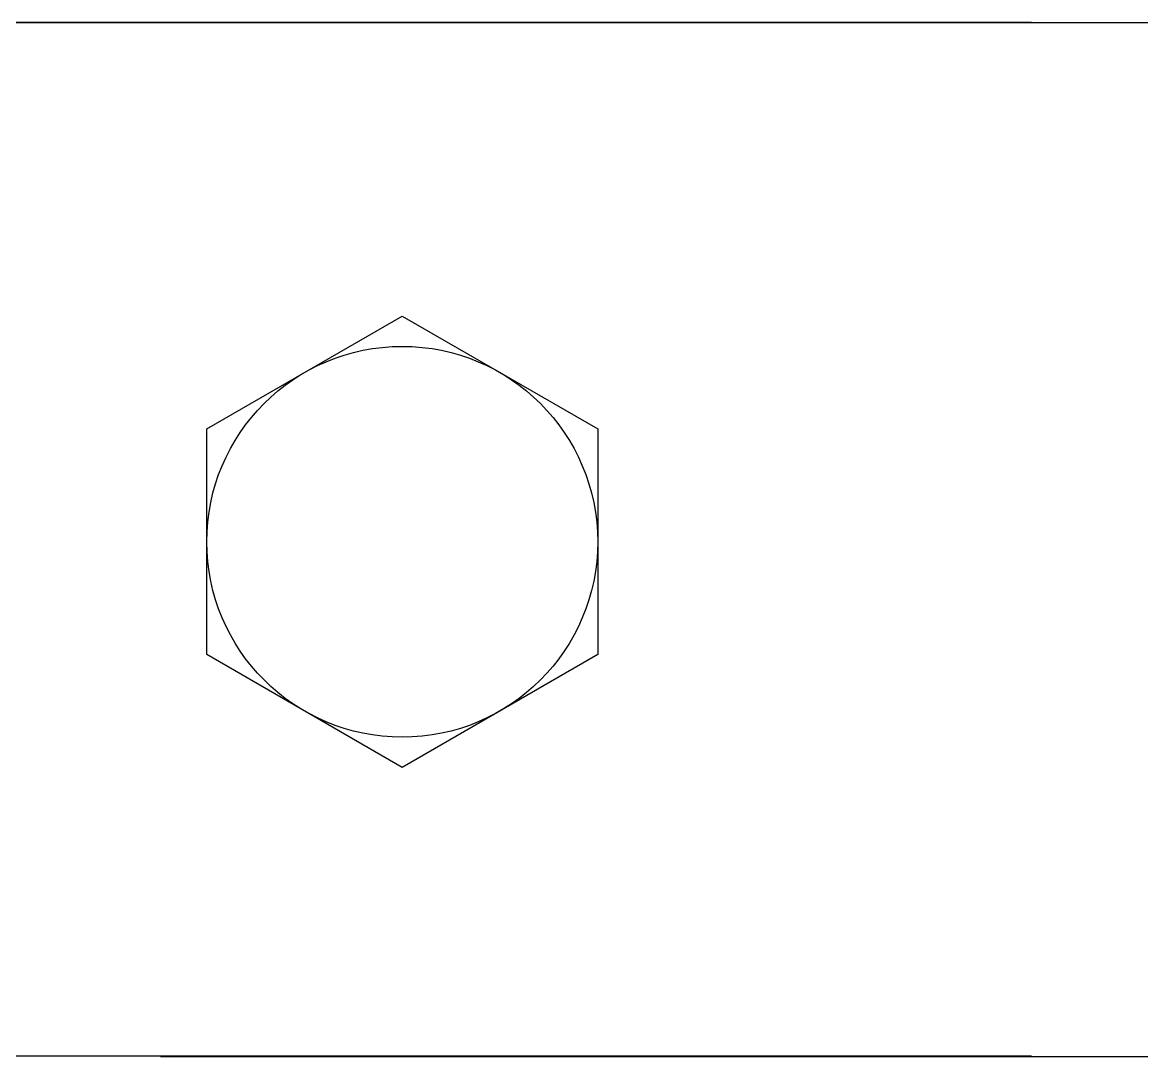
# Model space of a CAD drawing. Extents: x 69728788 to 150676229, y 20327566 to 43663798.
# Drawn here: x 75466199.3 to 75466421.1, y 20746691.2 to 20746896.2 of the extents above; entities that cross this region are included whole.
import ezdxf

# ---------------------------------------------------------------- set-up
doc = ezdxf.new("R2010")
doc.units = 0
doc.header["$LTSCALE"] = 1000
doc.header["$MEASUREMENT"] = 0
doc.layers.get('0').update_dxf_attribs({"linetype": 'CONTINUOUS'})
doc.layers.add('02___PRT_ALL_AXES', color=7, linetype='CONTINUOUS')

msp = doc.modelspace()

# ---------------------------------------------------------------- linework, layer by layer
at = {"color": 0}
for p, q in [((75466122.35, 20746896.23), (75466721.88, 20746896.23)), ((75466399.3, 20746896.23), (75466122.35, 20746896.23)), ((75466399.3, 20746691.31), (75466122.35, 20746691.31)), ((75466226.65, 20746691.22), (75467239.96, 20746691.22))]:
    msp.add_line(p, q, dxfattribs=at)
at = {"layer": '02___PRT_ALL_AXES', "color": 0, "linetype": 'Continuous'}
for p, q in [((75466235.81, 20746815.64), (75466274.55, 20746838)), ((75466274.55, 20746838), (75466313.29, 20746815.64)), ((75466235.81, 20746770.9), (75466235.81, 20746815.64)), ((75466313.29, 20746815.64), (75466313.29, 20746770.9)), ((75466274.55, 20746748.53), (75466235.81, 20746770.9)), ((75466313.29, 20746770.9), (75466274.55, 20746748.53))]:
    msp.add_line(p, q, dxfattribs=at)
msp.add_circle((75466274.55, 20746793.27), 38.74, dxfattribs=at)

doc.saveas('drawing.dxf')
